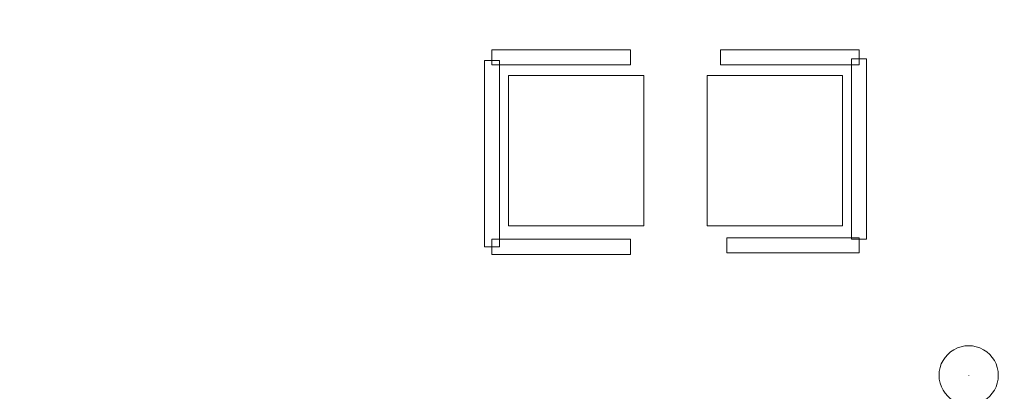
# Model space of a CAD drawing. Header units: millimetres. Extents: x -86 to 67, y -55 to 52.
# Drawn here: x 40.34 to 48.74, y -44.38 to -41.23 of the extents above; entities that cross this region are included whole.
import ezdxf

# ---------------------------------------------------------------- set-up
doc = ezdxf.new("R2010")
doc.units = ezdxf.units.MM
doc.header["$MEASUREMENT"] = 0
for name, color, linetype in [('BG_OUTLINE', 7, 'Continuous'), ('PG_SILKSCREEN_TOP', 7, 'Continuous'), ('PIN_TOP', 7, 'Continuous')]:
    doc.layers.add(name, color=color, linetype=linetype)

msp = doc.modelspace()

# ---------------------------------------------------------------- linework, layer by layer
at = {"layer": 'BG_OUTLINE', "color": 3, "lineweight": 9}
msp.add_open_spline([(-60.0926, 34.7331), (-60.0926, 34.7331), (63.7724, 34.7331), (63.7724, 34.7331), (63.7724, 34.7331), (64.585, 34.7336), (65.3646, 34.4113), (65.9396, 33.837), (65.9396, 33.837), (66.5146, 33.2627), (66.8379, 32.4797), (66.8384, 31.667), (66.8384, 31.667), (66.8384, 31.667), (66.8412, -52.28), (66.8412, -52.28), (66.8412, -52.28), (66.8412, -52.28), (66.8384, -52.1933), (66.8384, -52.1933), (66.8384, -52.1933), (66.8389, -53.006), (66.5166, -53.7856), (65.9424, -54.3606), (65.9424, -54.3606), (65.3681, -54.9356), (64.585, -55.2589), (63.7724, -55.2594), (63.7724, -55.2594), (63.7724, -55.2594), (-60.1869, -55.2594), (-60.1869, -55.2594), (-60.1869, -55.2594), (-60.1869, -55.2594), (-60.0853, -55.2518), (-60.0853, -55.2518), (-60.0853, -55.2518), (-60.8979, -55.2523), (-61.6775, -54.9299), (-62.2525, -54.3557), (-62.2525, -54.3557), (-62.8275, -53.7814), (-63.1508, -52.9984), (-63.1513, -52.1857), (-63.1513, -52.1857), (-63.1513, -52.1857), (-63.1587, 31.667), (-63.1587, 31.667), (-63.1587, 31.667), (-63.1592, 32.4797), (-62.8369, 33.2593), (-62.2626, 33.8343), (-62.2626, 33.8343), (-61.6883, 34.4093), (-60.9053, 34.7326), (-60.0926, 34.7331)], degree=3, knots=[0, 0, 0, 0, 0.071429, 0.071429, 0.071429, 0.071429, 0.142857, 0.142857, 0.142857, 0.142857, 0.214286, 0.214286, 0.214286, 0.214286, 0.285714, 0.285714, 0.285714, 0.285714, 0.357143, 0.357143, 0.357143, 0.357143, 0.428571, 0.428571, 0.428571, 0.428571, 0.5, 0.5, 0.5, 0.5, 0.571429, 0.571429, 0.571429, 0.571429, 0.642857, 0.642857, 0.642857, 0.642857, 0.714286, 0.714286, 0.714286, 0.714286, 0.785714, 0.785714, 0.785714, 0.785714, 0.857143, 0.857143, 0.857143, 0.857143, 0.928571, 0.928571, 0.928571, 0.928571, 1, 1, 1, 1], dxfattribs=at)
at = {"layer": 'PG_SILKSCREEN_TOP', "color": 6, "lineweight": 9}
for points, knots in [([(44.3214, -41.612), (44.3214, -41.612), (44.3214, -41.485), (44.3214, -41.485), (44.3214, -41.485), (44.3214, -41.485), (45.4898, -41.485), (45.4898, -41.485), (45.4898, -41.485), (45.4898, -41.485), (45.4898, -41.612), (45.4898, -41.612), (45.4898, -41.612), (45.4898, -41.612), (44.3214, -41.612), (44.3214, -41.612)], [0, 0, 0, 0, 0.25, 0.25, 0.25, 0.25, 0.5, 0.5, 0.5, 0.5, 0.75, 0.75, 0.75, 0.75, 1, 1, 1, 1]), ([(47.4202, -41.485), (47.4202, -41.485), (47.4202, -41.612), (47.4202, -41.612), (47.4202, -41.612), (47.4202, -41.612), (46.2518, -41.612), (46.2518, -41.612), (46.2518, -41.612), (46.2518, -41.612), (46.2518, -41.485), (46.2518, -41.485), (46.2518, -41.485), (46.2518, -41.485), (47.4202, -41.485), (47.4202, -41.485)], [0, 0, 0, 0, 0.25, 0.25, 0.25, 0.25, 0.5, 0.5, 0.5, 0.5, 0.75, 0.75, 0.75, 0.75, 1, 1, 1, 1]), ([(44.3849, -43.1487), (44.3849, -43.1487), (44.2579, -43.1487), (44.2579, -43.1487), (44.2579, -43.1487), (44.2579, -43.1487), (44.2579, -41.5739), (44.2579, -41.5739), (44.2579, -41.5739), (44.2579, -41.5739), (44.3849, -41.5739), (44.3849, -41.5739), (44.3849, -41.5739), (44.3849, -41.5739), (44.3849, -43.1487), (44.3849, -43.1487)], [0, 0, 0, 0, 0.25, 0.25, 0.25, 0.25, 0.5, 0.5, 0.5, 0.5, 0.75, 0.75, 0.75, 0.75, 1, 1, 1, 1]), ([(47.4837, -43.0852), (47.4837, -43.0852), (47.3567, -43.0852), (47.3567, -43.0852), (47.3567, -43.0852), (47.3567, -43.0852), (47.3567, -41.5612), (47.3567, -41.5612), (47.3567, -41.5612), (47.3567, -41.5612), (47.4837, -41.5612), (47.4837, -41.5612), (47.4837, -41.5612), (47.4837, -41.5612), (47.4837, -43.0852), (47.4837, -43.0852)], [0, 0, 0, 0, 0.25, 0.25, 0.25, 0.25, 0.5, 0.5, 0.5, 0.5, 0.75, 0.75, 0.75, 0.75, 1, 1, 1, 1]), ([(45.4898, -43.0852), (45.4898, -43.0852), (45.4898, -43.2122), (45.4898, -43.2122), (45.4898, -43.2122), (45.4898, -43.2122), (44.3214, -43.2122), (44.3214, -43.2122), (44.3214, -43.2122), (44.3214, -43.2122), (44.3214, -43.0852), (44.3214, -43.0852), (44.3214, -43.0852), (44.3214, -43.0852), (45.4898, -43.0852), (45.4898, -43.0852)], [0, 0, 0, 0, 0.25, 0.25, 0.25, 0.25, 0.5, 0.5, 0.5, 0.5, 0.75, 0.75, 0.75, 0.75, 1, 1, 1, 1]), ([(46.3026, -43.1995), (46.3026, -43.1995), (46.3026, -43.0725), (46.3026, -43.0725), (46.3026, -43.0725), (46.3026, -43.0725), (47.4202, -43.0725), (47.4202, -43.0725), (47.4202, -43.0725), (47.4202, -43.0725), (47.4202, -43.1995), (47.4202, -43.1995), (47.4202, -43.1995), (47.4202, -43.1995), (46.3026, -43.1995), (46.3026, -43.1995)], [0, 0, 0, 0, 0.25, 0.25, 0.25, 0.25, 0.5, 0.5, 0.5, 0.5, 0.75, 0.75, 0.75, 0.75, 1, 1, 1, 1]), ([(48.095, -44.2341), (48.095, -44.1448), (48.1426, -44.0622), (48.2199, -44.0176), (48.2199, -44.0176), (48.2973, -43.9729), (48.3926, -43.9729), (48.4699, -44.0175), (48.4699, -44.0175), (48.5473, -44.0621), (48.595, -44.1447), (48.595, -44.234)], [0, 0, 0, 0, 0.333333, 0.333333, 0.333333, 0.333333, 0.666667, 0.666667, 0.666667, 0.666667, 1, 1, 1, 1]), ([(48.595, -44.234), (48.595, -44.3233), (48.5474, -44.4058), (48.47, -44.4505), (48.47, -44.4505), (48.3927, -44.4952), (48.2974, -44.4952), (48.22, -44.4505), (48.22, -44.4505), (48.1427, -44.4059), (48.095, -44.3234), (48.095, -44.2341)], [0, 0, 0, 0, 0.333333, 0.333333, 0.333333, 0.333333, 0.666667, 0.666667, 0.666667, 0.666667, 1, 1, 1, 1]), ([(48.345, -44.234), (48.345, -44.234), (48.345, -44.234), (48.345, -44.234), (48.345, -44.234), (48.345, -44.234), (48.345, -44.234), (48.345, -44.234), (48.345, -44.234), (48.3449, -44.234), (48.3449, -44.234), (48.3449, -44.234)], [0, 0, 0, 0, 0.333333, 0.333333, 0.333333, 0.333333, 0.666667, 0.666667, 0.666667, 0.666667, 1, 1, 1, 1]), ([(48.3449, -44.234), (48.3449, -44.234), (48.3449, -44.2341), (48.345, -44.2341), (48.345, -44.2341), (48.345, -44.2341), (48.345, -44.2341), (48.345, -44.2341), (48.345, -44.2341), (48.345, -44.2341), (48.345, -44.234), (48.345, -44.234)], [0, 0, 0, 0, 0.333333, 0.333333, 0.333333, 0.333333, 0.666667, 0.666667, 0.666667, 0.666667, 1, 1, 1, 1])]:
    msp.add_open_spline(points, degree=3, knots=knots, dxfattribs=at)
at = {"layer": 'PIN_TOP', "lineweight": 9}
for points in [[(45.6041, -41.7009), (45.6041, -41.7009), (45.6041, -42.9709), (45.6041, -42.9709), (45.6041, -42.9709), (45.6041, -42.9709), (44.4611, -42.9709), (44.4611, -42.9709), (44.4611, -42.9709), (44.4611, -42.9709), (44.4611, -41.7009), (44.4611, -41.7009), (44.4611, -41.7009), (44.4611, -41.7009), (45.6041, -41.7009), (45.6041, -41.7009)], [(47.2805, -41.7009), (47.2805, -41.7009), (47.2805, -42.9709), (47.2805, -42.9709), (47.2805, -42.9709), (47.2805, -42.9709), (46.1375, -42.9709), (46.1375, -42.9709), (46.1375, -42.9709), (46.1375, -42.9709), (46.1375, -41.7009), (46.1375, -41.7009), (46.1375, -41.7009), (46.1375, -41.7009), (47.2805, -41.7009), (47.2805, -41.7009)]]:
    msp.add_open_spline(points, degree=3, knots=[0, 0, 0, 0, 0.25, 0.25, 0.25, 0.25, 0.5, 0.5, 0.5, 0.5, 0.75, 0.75, 0.75, 0.75, 1, 1, 1, 1], dxfattribs=at)

doc.saveas('drawing.dxf')
